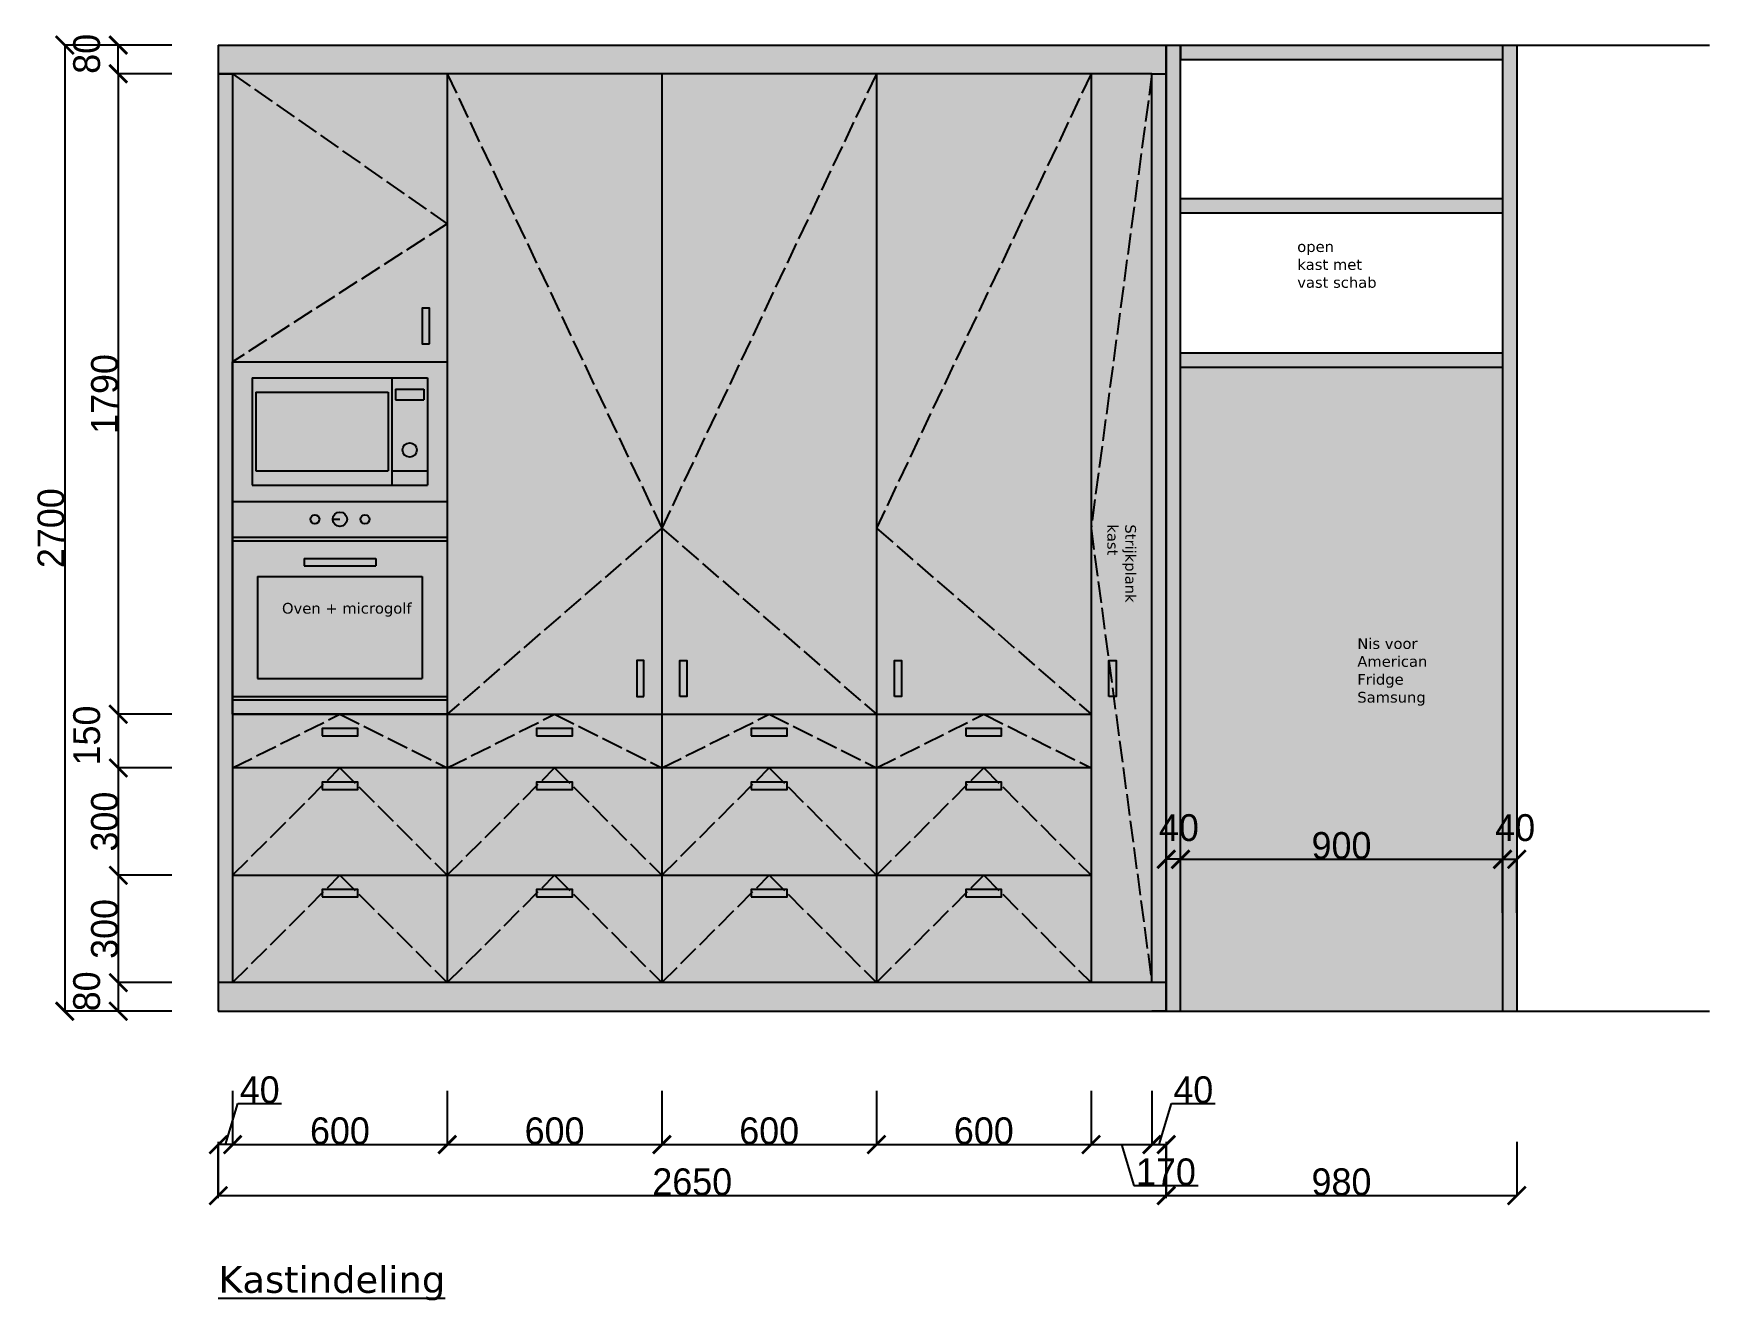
# Model space of a CAD drawing. Header units: millimetres. Extents: x -153917 to -31303, y -39726 to 31262.
# Drawn here: x -61955 to -57270, y -21680 to -18139 of the extents above; entities that cross this region are included whole.
import ezdxf

# ---------------------------------------------------------------- set-up
doc = ezdxf.new("R2010")
doc.units = ezdxf.units.MM
doc.header["$LTSCALE"] = 5
doc.linetypes.add('ACAD_ISO02W100', pattern=[15, 12, -3])
for name, color, linetype in [('Bemating', 1, 'Continuous'), ('Keuken', 8, 'Continuous'), ('Meubel', 8, 'Continuous'), ('muren', 7, 'Continuous'), ('Tekst', 7, 'Continuous')]:
    doc.layers.add(name, color=color, linetype=linetype)
for name, color, linetype, true_color in [('parket', 7, 'Continuous', 0xe6d6b7), ('ruggen kast', 7, 'Continuous', 0xebebeb), ('staal', 7, 'Continuous', 0x222525)]:
    doc.layers.add(name, color=color, linetype=linetype, true_color=true_color)
doc.styles.add('Geneva', font='')
doc.styles.get('Geneva').set_extended_font_data('Geneva')
doc.dimstyles.new('ISO-25', dxfattribs={"dimtxt": 100, "dimasz": 25, "dimexe": 1.25, "dimexo": 0.625, "dimtad": 1, "dimtxsty": 'Standard', "dimblk": 'ARCHTICK', "dimcen": 2.5, "dimse1": 1, "dimse2": 1, "dimadec": 0, "dimazin": 0, "dimtfac": 1, "dimtmove": 0, "dimatfit": 3, "dimfxl": 1, "dimarcsym": 0})

# ---------------------------------------------------------------- blocks, each defined once
blk = doc.blocks.new('_ArchTick')
at = {"color": 0, "linetype": 'ByBlock', "const_width": 0.15}
blk.add_lwpolyline([(-0.5, -0.5), (0.5, 0.5)], dxfattribs=at)
blk = doc.blocks.new('*D817')
at = {"layer": 'Bemating', "color": 0, "lineweight": -2, "transparency": 16777216}
for p, q in [((-61438.7, -21236.5), (-61438.7, -21387.8)), ((-58788.7, -21236.5), (-58788.7, -21387.8)), ((-61438.7, -21386.5), (-58788.7, -21386.5))]:
    blk.add_line(p, q, dxfattribs=at)
at = {"layer": 'Defpoints', "color": 0, "transparency": 16777216}
for p in [(-61438.7, -20871.3), (-58788.7, -20871.3), (-58788.7, -21386.5)]:
    blk.add_point(p, dxfattribs=at)
at = {"layer": 'Bemating', "color": 0, "lineweight": -2, "transparency": 16777216, "xscale": 50, "yscale": 50, "zscale": 50, "rotation": 180}
blk.add_blockref('_ArchTick', (-61438.7, -21386.5), dxfattribs=at)
at = {"layer": 'Bemating', "color": 0, "lineweight": -2, "transparency": 16777216, "xscale": 50, "yscale": 50, "zscale": 50}
blk.add_blockref('_ArchTick', (-58788.7, -21386.5), dxfattribs=at)
at = {"layer": 'Bemating', "color": 0, "transparency": 16777216, "insert": (-60113.7, -21348.4), "char_height": 75, "attachment_point": 5, "style": 'Geneva'}
blk.add_mtext('2650', dxfattribs=at)
blk = doc.blocks.new('*D818')
at = {"layer": 'Bemating', "color": 0, "lineweight": -2, "transparency": 16777216}
for p, q in [((-58788.7, -21236.5), (-58788.7, -21387.8)), ((-57808.7, -21236.5), (-57808.7, -21387.8)), ((-58788.7, -21386.5), (-57808.7, -21386.5))]:
    blk.add_line(p, q, dxfattribs=at)
at = {"layer": 'Defpoints', "color": 0, "transparency": 16777216}
for p in [(-58788.7, -20871.3), (-57808.7, -20871.3), (-57808.7, -21386.5)]:
    blk.add_point(p, dxfattribs=at)
at = {"layer": 'Bemating', "color": 0, "lineweight": -2, "transparency": 16777216, "xscale": 50, "yscale": 50, "zscale": 50, "rotation": 180}
blk.add_blockref('_ArchTick', (-58788.7, -21386.5), dxfattribs=at)
at = {"layer": 'Bemating', "color": 0, "lineweight": -2, "transparency": 16777216, "xscale": 50, "yscale": 50, "zscale": 50}
blk.add_blockref('_ArchTick', (-57808.7, -21386.5), dxfattribs=at)
at = {"layer": 'Bemating', "color": 0, "transparency": 16777216, "insert": (-58298.7, -21348.4), "char_height": 75, "attachment_point": 5, "style": 'Geneva'}
blk.add_mtext('980', dxfattribs=at)
blk = doc.blocks.new('*D819')
at = {"layer": 'Bemating', "color": 0, "lineweight": -2, "transparency": 16777216}
for p, q in [((-58748.7, -20596.7), (-58748.7, -20445.5)), ((-58748.7, -20446.7), (-57848.7, -20446.7)), ((-57848.7, -20596.7), (-57848.7, -20445.5))]:
    blk.add_line(p, q, dxfattribs=at)
at = {"layer": 'Defpoints', "color": 0, "transparency": 16777216}
for p in [(-57848.7, -20446.7), (-58748.7, -20871.3), (-57848.7, -20871.3)]:
    blk.add_point(p, dxfattribs=at)
at = {"layer": 'Bemating', "color": 0, "lineweight": -2, "transparency": 16777216, "xscale": 50, "yscale": 50, "zscale": 50, "rotation": 180}
blk.add_blockref('_ArchTick', (-58748.7, -20446.7), dxfattribs=at)
at = {"layer": 'Bemating', "color": 0, "lineweight": -2, "transparency": 16777216, "xscale": 50, "yscale": 50, "zscale": 50}
blk.add_blockref('_ArchTick', (-57848.7, -20446.7), dxfattribs=at)
at = {"layer": 'Bemating', "color": 0, "transparency": 16777216, "insert": (-58298.7, -20408.6), "char_height": 75, "attachment_point": 5, "style": 'Geneva'}
blk.add_mtext('900', dxfattribs=at)
blk = doc.blocks.new('*D820')
at = {"layer": 'Bemating', "color": 0, "lineweight": -2, "transparency": 16777216}
for p, q in [((-57848.7, -20596.7), (-57848.7, -20445.5)), ((-57848.7, -20446.7), (-57808.7, -20446.7)), ((-57808.7, -20596.7), (-57808.7, -20445.5))]:
    blk.add_line(p, q, dxfattribs=at)
at = {"layer": 'Defpoints', "color": 0, "transparency": 16777216}
for p in [(-57808.7, -20446.7), (-57848.7, -20871.3), (-57808.7, -20871.3)]:
    blk.add_point(p, dxfattribs=at)
at = {"layer": 'Bemating', "color": 0, "lineweight": -2, "transparency": 16777216, "xscale": 50, "yscale": 50, "zscale": 50, "rotation": 180}
blk.add_blockref('_ArchTick', (-57848.7, -20446.7), dxfattribs=at)
at = {"layer": 'Bemating', "color": 0, "lineweight": -2, "transparency": 16777216, "xscale": 50, "yscale": 50, "zscale": 50}
blk.add_blockref('_ArchTick', (-57808.7, -20446.7), dxfattribs=at)
at = {"layer": 'Bemating', "color": 0, "transparency": 16777216, "insert": (-57813.1, -20358.6), "char_height": 75, "attachment_point": 5, "style": 'Geneva'}
blk.add_mtext('40', dxfattribs=at)
blk = doc.blocks.new('*D821')
at = {"layer": 'Bemating', "color": 0, "lineweight": -2, "transparency": 16777216}
for p, q in [((-58788.7, -20596.7), (-58788.7, -20445.5)), ((-58748.7, -20446.7), (-58788.7, -20446.7)), ((-58748.7, -20596.7), (-58748.7, -20445.5))]:
    blk.add_line(p, q, dxfattribs=at)
at = {"layer": 'Defpoints', "color": 0, "transparency": 16777216}
for p in [(-58788.7, -20446.7), (-58788.7, -20871.3), (-58748.7, -20871.3)]:
    blk.add_point(p, dxfattribs=at)
at = {"layer": 'Bemating', "color": 0, "lineweight": -2, "transparency": 16777216, "xscale": 50, "yscale": 50, "zscale": 50, "rotation": 180}
blk.add_blockref('_ArchTick', (-58788.7, -20446.7), dxfattribs=at)
at = {"layer": 'Bemating', "color": 0, "lineweight": -2, "transparency": 16777216, "xscale": 50, "yscale": 50, "zscale": 50}
blk.add_blockref('_ArchTick', (-58748.7, -20446.7), dxfattribs=at)
at = {"layer": 'Bemating', "color": 0, "transparency": 16777216, "insert": (-58753.1, -20358.6), "char_height": 75, "attachment_point": 5, "style": 'Geneva'}
blk.add_mtext('40', dxfattribs=at)
blk = doc.blocks.new('*D822')
at = {"layer": 'Bemating', "color": 0, "lineweight": -2, "transparency": 16777216}
for p, q in [((-61398.7, -21094), (-61398.7, -21245.3)), ((-60798.7, -21094), (-60798.7, -21245.3)), ((-61398.7, -21244), (-60798.7, -21244))]:
    blk.add_line(p, q, dxfattribs=at)
at = {"layer": 'Defpoints', "color": 0, "transparency": 16777216}
for p in [(-61398.7, -20791.3), (-60798.7, -20791.3), (-60798.7, -21244)]:
    blk.add_point(p, dxfattribs=at)
at = {"layer": 'Bemating', "color": 0, "lineweight": -2, "transparency": 16777216, "xscale": 50, "yscale": 50, "zscale": 50, "rotation": 180}
blk.add_blockref('_ArchTick', (-61398.7, -21244), dxfattribs=at)
at = {"layer": 'Bemating', "color": 0, "lineweight": -2, "transparency": 16777216, "xscale": 50, "yscale": 50, "zscale": 50}
blk.add_blockref('_ArchTick', (-60798.7, -21244), dxfattribs=at)
at = {"layer": 'Bemating', "color": 0, "transparency": 16777216, "insert": (-61098.7, -21205.9), "char_height": 75, "attachment_point": 5, "style": 'Geneva'}
blk.add_mtext('600', dxfattribs=at)
blk = doc.blocks.new('*D823')
at = {"layer": 'Bemating', "color": 0, "lineweight": -2, "transparency": 16777216}
for p, q in [((-60798.7, -21094), (-60798.7, -21245.3)), ((-60198.7, -21094), (-60198.7, -21245.3)), ((-60798.7, -21244), (-60198.7, -21244))]:
    blk.add_line(p, q, dxfattribs=at)
at = {"layer": 'Defpoints', "color": 0, "transparency": 16777216}
for p in [(-60798.7, -20791.3), (-60198.7, -20791.3), (-60198.7, -21244)]:
    blk.add_point(p, dxfattribs=at)
at = {"layer": 'Bemating', "color": 0, "lineweight": -2, "transparency": 16777216, "xscale": 50, "yscale": 50, "zscale": 50, "rotation": 180}
blk.add_blockref('_ArchTick', (-60798.7, -21244), dxfattribs=at)
at = {"layer": 'Bemating', "color": 0, "lineweight": -2, "transparency": 16777216, "xscale": 50, "yscale": 50, "zscale": 50}
blk.add_blockref('_ArchTick', (-60198.7, -21244), dxfattribs=at)
at = {"layer": 'Bemating', "color": 0, "transparency": 16777216, "insert": (-60498.7, -21205.9), "char_height": 75, "attachment_point": 5, "style": 'Geneva'}
blk.add_mtext('600', dxfattribs=at)
blk = doc.blocks.new('*D824')
at = {"layer": 'Bemating', "color": 0, "lineweight": -2, "transparency": 16777216}
for p, q in [((-60198.7, -21094), (-60198.7, -21245.3)), ((-59598.7, -21094), (-59598.7, -21245.3)), ((-60198.7, -21244), (-59598.7, -21244))]:
    blk.add_line(p, q, dxfattribs=at)
at = {"layer": 'Defpoints', "color": 0, "transparency": 16777216}
for p in [(-60198.7, -20791.3), (-59598.7, -20791.3), (-59598.7, -21244)]:
    blk.add_point(p, dxfattribs=at)
at = {"layer": 'Bemating', "color": 0, "lineweight": -2, "transparency": 16777216, "xscale": 50, "yscale": 50, "zscale": 50, "rotation": 180}
blk.add_blockref('_ArchTick', (-60198.7, -21244), dxfattribs=at)
at = {"layer": 'Bemating', "color": 0, "lineweight": -2, "transparency": 16777216, "xscale": 50, "yscale": 50, "zscale": 50}
blk.add_blockref('_ArchTick', (-59598.7, -21244), dxfattribs=at)
at = {"layer": 'Bemating', "color": 0, "transparency": 16777216, "insert": (-59898.7, -21205.9), "char_height": 75, "attachment_point": 5, "style": 'Geneva'}
blk.add_mtext('600', dxfattribs=at)
blk = doc.blocks.new('*D825')
at = {"layer": 'Bemating', "color": 0, "lineweight": -2, "transparency": 16777216}
for p, q in [((-59598.7, -21094), (-59598.7, -21245.3)), ((-58998.7, -21094), (-58998.7, -21245.3)), ((-59598.7, -21244), (-58998.7, -21244))]:
    blk.add_line(p, q, dxfattribs=at)
at = {"layer": 'Defpoints', "color": 0, "transparency": 16777216}
for p in [(-59598.7, -20791.3), (-58998.7, -20791.3), (-58998.7, -21244)]:
    blk.add_point(p, dxfattribs=at)
at = {"layer": 'Bemating', "color": 0, "lineweight": -2, "transparency": 16777216, "xscale": 50, "yscale": 50, "zscale": 50, "rotation": 180}
blk.add_blockref('_ArchTick', (-59598.7, -21244), dxfattribs=at)
at = {"layer": 'Bemating', "color": 0, "lineweight": -2, "transparency": 16777216, "xscale": 50, "yscale": 50, "zscale": 50}
blk.add_blockref('_ArchTick', (-58998.7, -21244), dxfattribs=at)
at = {"layer": 'Bemating', "color": 0, "transparency": 16777216, "insert": (-59298.7, -21205.9), "char_height": 75, "attachment_point": 5, "style": 'Geneva'}
blk.add_mtext('600', dxfattribs=at)
blk = doc.blocks.new('*D826')
at = {"layer": 'Bemating', "color": 0, "lineweight": -2, "transparency": 16777216}
for p, q in [((-58998.7, -21094), (-58998.7, -21245.3)), ((-58828.7, -21094), (-58828.7, -21245.3)), ((-58998.7, -21244), (-58828.7, -21244)), ((-58913.7, -21244), (-58879.3, -21358.7)), ((-58879.3, -21358.7), (-58699.5, -21358.7))]:
    blk.add_line(p, q, dxfattribs=at)
at = {"layer": 'Defpoints', "color": 0, "transparency": 16777216}
for p in [(-58998.7, -20791.3), (-58828.7, -20791.3), (-58828.7, -21244)]:
    blk.add_point(p, dxfattribs=at)
at = {"layer": 'Bemating', "color": 0, "lineweight": -2, "transparency": 16777216, "xscale": 50, "yscale": 50, "zscale": 50, "rotation": 180}
blk.add_blockref('_ArchTick', (-58998.7, -21244), dxfattribs=at)
at = {"layer": 'Bemating', "color": 0, "lineweight": -2, "transparency": 16777216, "xscale": 50, "yscale": 50, "zscale": 50}
blk.add_blockref('_ArchTick', (-58828.7, -21244), dxfattribs=at)
at = {"layer": 'Bemating', "color": 0, "transparency": 16777216, "insert": (-58789.4, -21320.6), "char_height": 75, "attachment_point": 5, "style": 'Geneva'}
blk.add_mtext('170', dxfattribs=at)
blk = doc.blocks.new('*D827')
at = {"layer": 'Bemating', "color": 0, "lineweight": -2, "transparency": 16777216}
for p, q in [((-58828.7, -21094), (-58828.7, -21245.3)), ((-58808.7, -21244), (-58774.3, -21129.3)), ((-58774.3, -21129.3), (-58651.7, -21129.3)), ((-58828.7, -21244), (-58788.7, -21244)), ((-58788.7, -21394), (-58788.7, -21242.8))]:
    blk.add_line(p, q, dxfattribs=at)
at = {"layer": 'Defpoints', "color": 0, "transparency": 16777216}
for p in [(-58828.7, -20791.3), (-58788.7, -21244), (-58788.7, -21608)]:
    blk.add_point(p, dxfattribs=at)
at = {"layer": 'Bemating', "color": 0, "lineweight": -2, "transparency": 16777216, "xscale": 50, "yscale": 50, "zscale": 50, "rotation": 180}
blk.add_blockref('_ArchTick', (-58828.7, -21244), dxfattribs=at)
at = {"layer": 'Bemating', "color": 0, "lineweight": -2, "transparency": 16777216, "xscale": 50, "yscale": 50, "zscale": 50}
blk.add_blockref('_ArchTick', (-58788.7, -21244), dxfattribs=at)
at = {"layer": 'Bemating', "color": 0, "transparency": 16777216, "insert": (-58713, -21091.2), "char_height": 75, "attachment_point": 5, "style": 'Geneva'}
blk.add_mtext('40', dxfattribs=at)
blk = doc.blocks.new('*D828')
at = {"layer": 'Bemating', "color": 0, "lineweight": -2, "transparency": 16777216}
for p, q in [((-61418.7, -21244), (-61384.3, -21129.3)), ((-61398.7, -21094), (-61398.7, -21245.3)), ((-61384.3, -21129.3), (-61261.7, -21129.3)), ((-61438.7, -21394), (-61438.7, -21242.8)), ((-61398.7, -21244), (-61438.7, -21244))]:
    blk.add_line(p, q, dxfattribs=at)
at = {"layer": 'Defpoints', "color": 0, "transparency": 16777216}
for p in [(-61398.7, -20791.3), (-61438.7, -21244), (-61438.7, -21411.5)]:
    blk.add_point(p, dxfattribs=at)
at = {"layer": 'Bemating', "color": 0, "lineweight": -2, "transparency": 16777216, "xscale": 50, "yscale": 50, "zscale": 50, "rotation": 180}
blk.add_blockref('_ArchTick', (-61438.7, -21244), dxfattribs=at)
at = {"layer": 'Bemating', "color": 0, "lineweight": -2, "transparency": 16777216, "xscale": 50, "yscale": 50, "zscale": 50}
blk.add_blockref('_ArchTick', (-61398.7, -21244), dxfattribs=at)
at = {"layer": 'Bemating', "color": 0, "transparency": 16777216, "insert": (-61323, -21091.2), "char_height": 75, "attachment_point": 5, "style": 'Geneva'}
blk.add_mtext('40', dxfattribs=at)
blk = doc.blocks.new('*D829')
at = {"layer": 'Bemating', "color": 0, "lineweight": -2, "transparency": 16777216}
for p, q in [((-61718, -18171.3), (-61869.2, -18171.3)), ((-61868, -18171.3), (-61868, -20871.3)), ((-61718, -20871.3), (-61869.2, -20871.3))]:
    blk.add_line(p, q, dxfattribs=at)
at = {"layer": 'Defpoints', "color": 0, "transparency": 16777216}
for p in [(-61438.7, -18171.3), (-61868, -20871.3), (-61438.7, -20871.3)]:
    blk.add_point(p, dxfattribs=at)
at = {"layer": 'Bemating', "color": 0, "lineweight": -2, "transparency": 16777216, "xscale": 50, "yscale": 50, "zscale": 50}
for p, rotation in [((-61868, -18171.3), 90), ((-61868, -20871.3), 270)]:
    blk.add_blockref('_ArchTick', p, dxfattribs=dict(at, rotation=rotation))
at = {"layer": 'Bemating', "color": 0, "transparency": 16777216, "insert": (-61906.1, -19521.3), "char_height": 75, "attachment_point": 5, "rotation": 90, "style": 'Geneva'}
blk.add_mtext('2700', dxfattribs=at)
blk = doc.blocks.new('*D830')
at = {"layer": 'Bemating', "color": 0, "lineweight": -2, "transparency": 16777216}
for p, q in [((-61568.3, -18251.3), (-61719.5, -18251.3)), ((-61718.3, -18251.3), (-61718.3, -20041.3)), ((-61568.3, -20041.3), (-61719.5, -20041.3))]:
    blk.add_line(p, q, dxfattribs=at)
at = {"layer": 'Defpoints', "color": 0, "transparency": 16777216}
for p in [(-61398.7, -18251.3), (-61718.3, -20041.3), (-61398.7, -20041.3)]:
    blk.add_point(p, dxfattribs=at)
at = {"layer": 'Bemating', "color": 0, "lineweight": -2, "transparency": 16777216, "xscale": 50, "yscale": 50, "zscale": 50}
for p, rotation in [((-61718.3, -18251.3), 90), ((-61718.3, -20041.3), 270)]:
    blk.add_blockref('_ArchTick', p, dxfattribs=dict(at, rotation=rotation))
at = {"layer": 'Bemating', "color": 0, "transparency": 16777216, "insert": (-61756.4, -19146.3), "char_height": 75, "attachment_point": 5, "rotation": 90, "style": 'Geneva'}
blk.add_mtext('1790', dxfattribs=at)
blk = doc.blocks.new('*D831')
at = {"layer": 'Bemating', "color": 0, "lineweight": -2, "transparency": 16777216}
for p, q in [((-61568.3, -20041.3), (-61719.5, -20041.3)), ((-61718.3, -20041.3), (-61718.3, -20191.3)), ((-61568.3, -20191.3), (-61719.5, -20191.3))]:
    blk.add_line(p, q, dxfattribs=at)
at = {"layer": 'Defpoints', "color": 0, "transparency": 16777216}
for p in [(-61398.7, -20041.3), (-61718.3, -20191.3), (-61398.7, -20191.3)]:
    blk.add_point(p, dxfattribs=at)
at = {"layer": 'Bemating', "color": 0, "lineweight": -2, "transparency": 16777216, "xscale": 50, "yscale": 50, "zscale": 50}
for p, rotation in [((-61718.3, -20041.3), 90), ((-61718.3, -20191.3), 270)]:
    blk.add_blockref('_ArchTick', p, dxfattribs=dict(at, rotation=rotation))
at = {"layer": 'Bemating', "color": 0, "transparency": 16777216, "insert": (-61806.4, -20100.7), "char_height": 75, "attachment_point": 5, "rotation": 90, "style": 'Geneva'}
blk.add_mtext('150', dxfattribs=at)
blk = doc.blocks.new('*D832')
at = {"layer": 'Bemating', "color": 0, "lineweight": -2, "transparency": 16777216}
for p, q in [((-61568.3, -20191.3), (-61719.5, -20191.3)), ((-61718.3, -20191.3), (-61718.3, -20491.3)), ((-61568.3, -20491.3), (-61719.5, -20491.3))]:
    blk.add_line(p, q, dxfattribs=at)
at = {"layer": 'Defpoints', "color": 0, "transparency": 16777216}
for p in [(-61398.7, -20191.3), (-61718.3, -20491.3), (-61398.7, -20491.3)]:
    blk.add_point(p, dxfattribs=at)
at = {"layer": 'Bemating', "color": 0, "lineweight": -2, "transparency": 16777216, "xscale": 50, "yscale": 50, "zscale": 50}
for p, rotation in [((-61718.3, -20191.3), 90), ((-61718.3, -20491.3), 270)]:
    blk.add_blockref('_ArchTick', p, dxfattribs=dict(at, rotation=rotation))
at = {"layer": 'Bemating', "color": 0, "transparency": 16777216, "insert": (-61756.4, -20341.3), "char_height": 75, "attachment_point": 5, "rotation": 90, "style": 'Geneva'}
blk.add_mtext('300', dxfattribs=at)
blk = doc.blocks.new('*D833')
at = {"layer": 'Bemating', "color": 0, "lineweight": -2, "transparency": 16777216}
for p, q in [((-61568.3, -20491.3), (-61719.5, -20491.3)), ((-61718.3, -20491.3), (-61718.3, -20791.3)), ((-61568.3, -20791.3), (-61719.5, -20791.3))]:
    blk.add_line(p, q, dxfattribs=at)
at = {"layer": 'Defpoints', "color": 0, "transparency": 16777216}
for p in [(-61398.7, -20491.3), (-61718.3, -20791.3), (-61398.7, -20791.3)]:
    blk.add_point(p, dxfattribs=at)
at = {"layer": 'Bemating', "color": 0, "lineweight": -2, "transparency": 16777216, "xscale": 50, "yscale": 50, "zscale": 50}
for p, rotation in [((-61718.3, -20491.3), 90), ((-61718.3, -20791.3), 270)]:
    blk.add_blockref('_ArchTick', p, dxfattribs=dict(at, rotation=rotation))
at = {"layer": 'Bemating', "color": 0, "transparency": 16777216, "insert": (-61756.4, -20641.3), "char_height": 75, "attachment_point": 5, "rotation": 90, "style": 'Geneva'}
blk.add_mtext('300', dxfattribs=at)
blk = doc.blocks.new('*D834')
at = {"layer": 'Bemating', "color": 0, "lineweight": -2, "transparency": 16777216}
for p, q in [((-61568.3, -20791.3), (-61719.5, -20791.3)), ((-61718.3, -20791.3), (-61718.3, -20871.3)), ((-61568.3, -20871.3), (-61719.5, -20871.3))]:
    blk.add_line(p, q, dxfattribs=at)
at = {"layer": 'Defpoints', "color": 0, "transparency": 16777216}
for p in [(-61398.7, -20791.3), (-61718.3, -20871.3), (-61438.7, -20871.3)]:
    blk.add_point(p, dxfattribs=at)
at = {"layer": 'Bemating', "color": 0, "lineweight": -2, "transparency": 16777216, "xscale": 50, "yscale": 50, "zscale": 50}
for p, rotation in [((-61718.3, -20791.3), 90), ((-61718.3, -20871.3), 270)]:
    blk.add_blockref('_ArchTick', p, dxfattribs=dict(at, rotation=rotation))
at = {"layer": 'Bemating', "color": 0, "transparency": 16777216, "insert": (-61806.4, -20815.7), "char_height": 75, "attachment_point": 5, "rotation": 90, "style": 'Geneva'}
blk.add_mtext('80', dxfattribs=at)
blk = doc.blocks.new('*D835')
at = {"layer": 'Bemating', "color": 0, "lineweight": -2, "transparency": 16777216}
for p, q in [((-61568.3, -18171.3), (-61719.5, -18171.3)), ((-61718.3, -18251.3), (-61718.3, -18171.3)), ((-61568.3, -18251.3), (-61719.5, -18251.3))]:
    blk.add_line(p, q, dxfattribs=at)
at = {"layer": 'Defpoints', "color": 0, "transparency": 16777216}
for p in [(-61718.3, -18171.3), (-61438.7, -18171.3), (-61398.7, -18251.3)]:
    blk.add_point(p, dxfattribs=at)
at = {"layer": 'Bemating', "color": 0, "lineweight": -2, "transparency": 16777216, "xscale": 50, "yscale": 50, "zscale": 50}
for p, rotation in [((-61718.3, -18171.3), 90), ((-61718.3, -18251.3), 270)]:
    blk.add_blockref('_ArchTick', p, dxfattribs=dict(at, rotation=rotation))
at = {"layer": 'Bemating', "color": 0, "transparency": 16777216, "insert": (-61806.4, -18195.7), "char_height": 75, "attachment_point": 5, "rotation": 90, "style": 'Geneva'}
blk.add_mtext('80', dxfattribs=at)

msp = doc.modelspace()

# ---------------------------------------------------------------- hatches: boundary and pattern name
at = {"layer": 'Meubel', "transparency": 33554480}
h = msp.add_hatch(color=11, dxfattribs=at)
h.dxf.hatch_style = 1
h.paths.add_polyline_path([(-60798.737, -19056.349), (-61398.737, -19056.349), (-61398.737, -20041.349), (-60798.737, -20041.349)])
h = msp.add_hatch(color=11, dxfattribs=at)
h.dxf.hatch_style = 1
h.paths.add_polyline_path([(-57848.737, -19071.349), (-58748.737, -19071.349), (-58748.737, -20871.349), (-57848.737, -20871.349)])
at = {"layer": 'parket', "transparency": 33554687}
h = msp.add_hatch(color=256, dxfattribs=at)
h.dxf.hatch_style = 1
h.paths.add_polyline_path([(-58748.737, -18171.349), (-58788.737, -18171.349), (-58788.737, -20871.349), (-58748.737, -20871.349)])
h.paths.add_polyline_path([(-57848.737, -18171.349), (-58748.737, -18171.349), (-58748.737, -18211.349), (-57848.737, -18211.349)])
h.paths.add_polyline_path([(-57808.737, -18171.349), (-57848.737, -18171.349), (-57848.737, -18211.349), (-57848.737, -20871.349), (-57808.737, -20871.349)])
h.paths.add_polyline_path([(-57848.737, -18601.349), (-58748.737, -18601.349), (-58748.737, -18641.349), (-57848.737, -18641.349)])
h.paths.add_polyline_path([(-57848.737, -19031.349), (-58748.737, -19031.349), (-58748.737, -19071.349), (-57848.737, -19071.349)])
at = {"layer": 'ruggen kast', "true_color": 0xdbdbdb, "transparency": 33554687}
h = msp.add_hatch(color=254, dxfattribs=at)
h.dxf.hatch_style = 1
h.paths.add_polyline_path([(-58788.737, -18171.349), (-61438.737, -18171.349), (-61438.737, -18251.349), (-61398.737, -18251.349), (-58828.737, -18251.349), (-58788.737, -18251.349)])
h.paths.add_polyline_path([(-58788.737, -20791.349), (-61438.737, -20791.349), (-61438.737, -20871.349), (-58788.737, -20871.349)])
at = {"layer": 'ruggen kast', "transparency": 33554687}
h = msp.add_hatch(color=256, dxfattribs=at)
h.dxf.hatch_style = 1
h.paths.add_polyline_path([(-60798.737, -18251.349), (-61398.737, -18251.349), (-61398.737, -19056.349), (-60798.737, -19056.349)])
h.paths.add_polyline_path([(-60868.737, -18906.349), (-60848.737, -18906.349), (-60848.737, -19006.349), (-60868.737, -19006.349)], flags=16)
h.paths.add_polyline_path([(-60198.737, -18251.349), (-60798.737, -18251.349), (-60798.737, -19056.349), (-60798.737, -20041.349), (-60198.737, -20041.349)])
h.paths.add_polyline_path([(-60268.737, -19891.349), (-60248.737, -19891.349), (-60248.737, -19991.349), (-60268.737, -19991.349)], flags=16)
h.paths.add_polyline_path([(-59598.737, -18251.349), (-60198.737, -18251.349), (-60198.737, -20041.349), (-59598.737, -20041.349)])
h.paths.add_polyline_path([(-60128.737, -19891.349), (-60128.737, -19991.349), (-60148.737, -19991.349), (-60148.737, -19891.349)], flags=16)
h.paths.add_polyline_path([(-58998.737, -18251.349), (-59598.737, -18251.349), (-59598.737, -20041.349), (-58998.737, -20041.349)])
h.paths.add_polyline_path([(-59528.737, -19891.349), (-59528.737, -19991.349), (-59548.737, -19991.349), (-59548.737, -19891.349)], flags=16)
h.paths.add_polyline_path([(-58828.737, -18251.349), (-58998.737, -18251.349), (-58998.737, -20041.349), (-58998.737, -20791.349), (-58828.737, -20791.349)])
h.paths.add_polyline_path([(-58928.737, -19891.349), (-58928.737, -19991.349), (-58948.737, -19991.349), (-58948.737, -19891.349)], flags=16)
h.paths.add_polyline_path([(-58788.737, -18251.349), (-58828.737, -18251.349), (-58828.737, -20791.349), (-58788.737, -20791.349)])
h.paths.add_polyline_path([(-61398.737, -18251.349), (-61438.737, -18251.349), (-61438.737, -20791.349), (-61398.737, -20791.349)])
h.paths.add_polyline_path([(-60798.737, -20041.349), (-61398.737, -20041.349), (-61398.737, -20191.349), (-60798.737, -20191.349)])
h.paths.add_polyline_path([(-61048.737, -20101.349), (-61148.737, -20101.349), (-61148.737, -20081.349), (-61048.737, -20081.349)], flags=16)
h.paths.add_polyline_path([(-60798.737, -20191.349), (-61398.737, -20191.349), (-61398.737, -20491.349), (-60798.737, -20491.349)])
h.paths.add_polyline_path([(-61048.737, -20251.349), (-61148.737, -20251.349), (-61148.737, -20231.349), (-61048.737, -20231.349)], flags=16)
h.paths.add_polyline_path([(-60798.737, -20491.349), (-61398.737, -20491.349), (-61398.737, -20791.349), (-60798.737, -20791.349)])
h.paths.add_polyline_path([(-61048.737, -20551.349), (-61148.737, -20551.349), (-61148.737, -20531.349), (-61048.737, -20531.349)], flags=16)
h.paths.add_polyline_path([(-60198.737, -20491.349), (-60798.737, -20491.349), (-60798.737, -20791.349), (-60198.737, -20791.349)])
h.paths.add_polyline_path([(-60548.737, -20551.349), (-60548.737, -20531.349), (-60448.737, -20531.349), (-60448.737, -20551.349)], flags=16)
h.paths.add_polyline_path([(-60198.737, -20191.349), (-60798.737, -20191.349), (-60798.737, -20491.349), (-60198.737, -20491.349)])
h.paths.add_polyline_path([(-60548.737, -20251.349), (-60548.737, -20231.349), (-60448.737, -20231.349), (-60448.737, -20251.349)], flags=16)
h.paths.add_polyline_path([(-60198.737, -20041.349), (-60798.737, -20041.349), (-60798.737, -20191.349), (-60198.737, -20191.349)])
h.paths.add_polyline_path([(-60448.737, -20101.349), (-60548.737, -20101.349), (-60548.737, -20081.349), (-60448.737, -20081.349)], flags=16)
h.paths.add_polyline_path([(-59598.737, -20041.349), (-60198.737, -20041.349), (-60198.737, -20191.349), (-59598.737, -20191.349)])
h.paths.add_polyline_path([(-59948.737, -20101.349), (-59948.737, -20081.349), (-59848.737, -20081.349), (-59848.737, -20101.349)], flags=16)
h.paths.add_polyline_path([(-59598.737, -20191.349), (-60198.737, -20191.349), (-60198.737, -20491.349), (-59598.737, -20491.349)])
h.paths.add_polyline_path([(-59948.737, -20251.349), (-59948.737, -20231.349), (-59848.737, -20231.349), (-59848.737, -20251.349)], flags=16)
h.paths.add_polyline_path([(-59598.737, -20491.349), (-60198.737, -20491.349), (-60198.737, -20791.349), (-59598.737, -20791.349)])
h.paths.add_polyline_path([(-59948.737, -20551.349), (-59948.737, -20531.349), (-59848.737, -20531.349), (-59848.737, -20551.349)], flags=16)
h.paths.add_polyline_path([(-58998.737, -20491.349), (-59598.737, -20491.349), (-59598.737, -20791.349), (-58998.737, -20791.349)])
h.paths.add_polyline_path([(-59348.737, -20551.349), (-59348.737, -20531.349), (-59248.737, -20531.349), (-59248.737, -20551.349)], flags=16)
h.paths.add_polyline_path([(-58998.737, -20191.349), (-59598.737, -20191.349), (-59598.737, -20491.349), (-58998.737, -20491.349)])
h.paths.add_polyline_path([(-59348.737, -20251.349), (-59348.737, -20231.349), (-59248.737, -20231.349), (-59248.737, -20251.349)], flags=16)
h.paths.add_polyline_path([(-58998.737, -20041.349), (-59598.737, -20041.349), (-59598.737, -20191.349), (-58998.737, -20191.349)])
h.paths.add_polyline_path([(-59348.737, -20101.349), (-59348.737, -20081.349), (-59248.737, -20081.349), (-59248.737, -20101.349)], flags=16)
at = {"layer": 'staal', "transparency": 33554687}
h = msp.add_hatch(color=256, dxfattribs=at)
h.dxf.hatch_style = 1
h.paths.add_polyline_path([(-60848.737, -18906.349), (-60868.737, -18906.349), (-60868.737, -19006.349), (-60848.737, -19006.349)])
h = msp.add_hatch(color=256, dxfattribs=at)
h.dxf.hatch_style = 1
h.paths.add_polyline_path([(-60248.737, -19891.349), (-60268.737, -19891.349), (-60268.737, -19991.349), (-60248.737, -19991.349)])
h = msp.add_hatch(color=256, dxfattribs=at)
h.dxf.hatch_style = 1
h.paths.add_polyline_path([(-60148.737, -19991.349), (-60128.737, -19991.349), (-60128.737, -19891.349), (-60148.737, -19891.349)])
h = msp.add_hatch(color=256, dxfattribs=at)
h.dxf.hatch_style = 1
h.paths.add_polyline_path([(-59548.737, -19991.349), (-59528.737, -19991.349), (-59528.737, -19891.349), (-59548.737, -19891.349)])
h = msp.add_hatch(color=256, dxfattribs=at)
h.dxf.hatch_style = 1
h.paths.add_polyline_path([(-58948.737, -19991.349), (-58928.737, -19991.349), (-58928.737, -19891.349), (-58948.737, -19891.349)])
h = msp.add_hatch(color=256, dxfattribs=at)
h.dxf.hatch_style = 1
h.paths.add_polyline_path([(-61048.737, -20081.349), (-61148.737, -20081.349), (-61148.737, -20101.349), (-61048.737, -20101.349)])
h = msp.add_hatch(color=256, dxfattribs=at)
h.dxf.hatch_style = 1
h.paths.add_polyline_path([(-60448.737, -20081.349), (-60548.737, -20081.349), (-60548.737, -20101.349), (-60448.737, -20101.349)])
h = msp.add_hatch(color=256, dxfattribs=at)
h.dxf.hatch_style = 1
h.paths.add_polyline_path([(-59848.737, -20081.349), (-59948.737, -20081.349), (-59948.737, -20101.349), (-59848.737, -20101.349)])
h = msp.add_hatch(color=256, dxfattribs=at)
h.dxf.hatch_style = 1
h.paths.add_polyline_path([(-59248.737, -20081.349), (-59348.737, -20081.349), (-59348.737, -20101.349), (-59248.737, -20101.349)])
h = msp.add_hatch(color=256, dxfattribs=at)
h.dxf.hatch_style = 1
h.paths.add_polyline_path([(-61048.737, -20231.349), (-61148.737, -20231.349), (-61148.737, -20251.349), (-61048.737, -20251.349)])
h = msp.add_hatch(color=256, dxfattribs=at)
h.dxf.hatch_style = 1
h.paths.add_polyline_path([(-60448.737, -20231.349), (-60548.737, -20231.349), (-60548.737, -20251.349), (-60448.737, -20251.349)])
h = msp.add_hatch(color=256, dxfattribs=at)
h.dxf.hatch_style = 1
h.paths.add_polyline_path([(-59848.737, -20231.349), (-59948.737, -20231.349), (-59948.737, -20251.349), (-59848.737, -20251.349)])
h = msp.add_hatch(color=256, dxfattribs=at)
h.dxf.hatch_style = 1
h.paths.add_polyline_path([(-59248.737, -20231.349), (-59348.737, -20231.349), (-59348.737, -20251.349), (-59248.737, -20251.349)])
h = msp.add_hatch(color=256, dxfattribs=at)
h.dxf.hatch_style = 1
h.paths.add_polyline_path([(-61048.737, -20531.349), (-61148.737, -20531.349), (-61148.737, -20551.349), (-61048.737, -20551.349)])
h = msp.add_hatch(color=256, dxfattribs=at)
h.dxf.hatch_style = 1
h.paths.add_polyline_path([(-60448.737, -20531.349), (-60548.737, -20531.349), (-60548.737, -20551.349), (-60448.737, -20551.349)])
h = msp.add_hatch(color=256, dxfattribs=at)
h.dxf.hatch_style = 1
h.paths.add_polyline_path([(-59848.737, -20531.349), (-59948.737, -20531.349), (-59948.737, -20551.349), (-59848.737, -20551.349)])
h = msp.add_hatch(color=256, dxfattribs=at)
h.dxf.hatch_style = 1
h.paths.add_polyline_path([(-59248.737, -20531.349), (-59348.737, -20531.349), (-59348.737, -20551.349), (-59248.737, -20551.349)])

# ---------------------------------------------------------------- linework, layer by layer
at = {"layer": 'Keuken'}
for p, q in [((-61398.737, -19056.349), (-60798.737, -19056.349)), ((-61343.737, -19101.349), (-61343.737, -19401.349)), ((-61343.737, -19101.349), (-60853.737, -19101.349)), ((-60953.737, -19101.349), (-60953.737, -19401.349)), ((-60853.737, -19101.349), (-60853.737, -19401.349)), ((-61333.737, -19141.349), (-60963.737, -19141.349)), ((-61333.737, -19141.349), (-61333.737, -19361.349)), ((-60963.737, -19141.349), (-60963.737, -19361.349)), ((-60943.737, -19132.985), (-60863.737, -19132.985)), ((-60943.737, -19132.985), (-60943.737, -19162.985)), ((-60943.737, -19162.985), (-60863.737, -19162.985)), ((-60863.737, -19132.985), (-60863.737, -19162.985)), ((-61333.737, -19361.349), (-60963.737, -19361.349)), ((-60953.737, -19361.349), (-60853.737, -19361.349)), ((-61343.737, -19401.349), (-60853.737, -19401.349)), ((-61398.737, -19446.349), (-60798.737, -19446.349)), ((-61118.737, -19496.349), (-61098.737, -19496.349)), ((-61398.737, -19546.349), (-60798.737, -19546.349)), ((-61398.737, -19556.349), (-60798.737, -19556.349)), ((-61198.737, -19606.349), (-60998.737, -19606.349)), ((-61198.737, -19606.349), (-61198.737, -19626.349)), ((-61198.737, -19626.349), (-60998.737, -19626.349)), ((-60998.737, -19606.349), (-60998.737, -19626.349)), ((-61328.737, -19656.349), (-60868.737, -19656.349)), ((-61328.737, -19656.349), (-61328.737, -19941.349)), ((-60868.737, -19656.349), (-60868.737, -19941.349)), ((-61328.737, -19941.349), (-60868.737, -19941.349)), ((-61398.737, -19991.349), (-60798.737, -19991.349)), ((-61398.737, -20001.349), (-60798.737, -20001.349)), ((-61398.737, -20041.349), (-60798.737, -20041.349))]:
    msp.add_line(p, q, dxfattribs=at)
for centre, radius in [((-60903.737, -19302.736), 20), ((-61168.737, -19496.349), 12.5), ((-61098.737, -19496.349), 20), ((-61028.737, -19496.349), 12.5)]:
    msp.add_circle(centre, radius, dxfattribs=at)
at = {"layer": 'Meubel'}
for p, q in [((-58788.737, -20871.349), (-58788.737, -18171.349)), ((-58788.737, -18171.349), (-57808.737, -18171.349)), ((-58748.737, -20871.349), (-58748.737, -18171.349)), ((-58748.737, -18171.349), (-58748.737, -18211.349)), ((-57848.737, -18171.349), (-57848.737, -20871.349)), ((-57808.737, -18171.349), (-57808.737, -20871.349)), ((-58748.737, -18211.349), (-57848.737, -18211.349)), ((-58828.737, -18251.349), (-61438.737, -18251.349)), ((-61438.737, -18251.349), (-61398.737, -18251.349)), ((-61398.737, -18251.349), (-61398.737, -20791.349)), ((-60798.737, -18251.349), (-60798.737, -20791.349)), ((-60198.737, -18251.349), (-60198.737, -20791.349)), ((-59598.737, -18251.349), (-59598.737, -20791.349)), ((-58998.737, -18251.349), (-58998.737, -20791.349)), ((-58828.737, -20791.349), (-58828.737, -18251.349)), ((-58828.737, -18251.349), (-58788.737, -18251.349)), ((-57848.737, -18601.349), (-58748.737, -18601.349)), ((-57848.737, -18641.349), (-58748.737, -18641.349)), ((-61398.737, -19056.349), (-61398.737, -20041.349)), ((-60798.737, -19056.349), (-60798.737, -20041.349)), ((-58748.737, -19031.349), (-57848.737, -19031.349)), ((-58748.737, -19071.349), (-57848.737, -19071.349)), ((-61398.737, -20041.349), (-58998.737, -20041.349)), ((-58998.737, -20191.349), (-61398.737, -20191.349)), ((-61398.737, -20491.349), (-58998.737, -20491.349)), ((-58788.737, -20791.349), (-61438.737, -20791.349)), ((-58788.737, -20871.349), (-58788.737, -20791.349)), ((-58788.737, -20871.349), (-58828.737, -20871.349))]:
    msp.add_line(p, q, dxfattribs=at)
at = {"layer": 'Meubel', "color": 2, "linetype": 'ACAD_ISO02W100'}
for p, q in [((-61398.737, -20491.349), (-61098.737, -20191.349)), ((-61098.737, -20191.349), (-60798.737, -20491.349)), ((-60798.737, -20491.349), (-60498.737, -20191.349)), ((-60498.737, -20191.349), (-60198.737, -20491.349)), ((-60198.737, -20491.349), (-59898.737, -20191.349)), ((-59898.737, -20191.349), (-59598.737, -20491.349)), ((-59598.737, -20491.349), (-59298.737, -20191.349)), ((-59298.737, -20191.349), (-58998.737, -20491.349)), ((-61398.737, -20791.349), (-61098.737, -20491.349)), ((-61098.737, -20491.349), (-60798.737, -20791.349)), ((-60798.737, -20791.349), (-60498.737, -20491.349)), ((-60498.737, -20491.349), (-60198.737, -20791.349)), ((-60198.737, -20791.349), (-59898.737, -20491.349)), ((-59898.737, -20491.349), (-59598.737, -20791.349)), ((-59598.737, -20791.349), (-59298.737, -20491.349)), ((-59298.737, -20491.349), (-58998.737, -20791.349))]:
    msp.add_line(p, q, dxfattribs=at)
for points in [[(-61398.737, -18251.349), (-60798.737, -18671.202), (-61398.737, -19056.349)], [(-60798.737, -18251.349), (-60198.737, -19521.349), (-60798.737, -20041.349)], [(-59598.737, -18251.349), (-60198.737, -19521.349), (-59598.737, -20041.349)], [(-58998.737, -18251.349), (-59598.737, -19521.349), (-58998.737, -20041.349)], [(-58828.737, -18251.349), (-58998.737, -19521.349), (-58828.737, -20791.349)], [(-61398.737, -20191.349), (-61098.737, -20041.349), (-60798.737, -20191.349)], [(-60798.737, -20191.349), (-60498.737, -20041.349), (-60198.737, -20191.349)], [(-60198.737, -20191.349), (-59898.737, -20041.349), (-59598.737, -20191.349)], [(-59598.737, -20191.349), (-59298.737, -20041.349), (-58998.737, -20191.349)]]:
    msp.add_lwpolyline(points, dxfattribs=at)
at = {"layer": 'Meubel'}
for points in [[(-60848.737, -19006.349), (-60848.737, -18906.349), (-60868.737, -18906.349), (-60868.737, -19006.349)], [(-61398.737, -19056.349), (-60798.737, -19056.349), (-60798.737, -20041.349), (-61398.737, -20041.349)], [(-61398.737, -19056.349), (-60798.737, -19056.349), (-60798.737, -20041.349), (-61398.737, -20041.349)], [(-60248.737, -19991.349), (-60248.737, -19891.349), (-60268.737, -19891.349), (-60268.737, -19991.349)], [(-60148.737, -19991.349), (-60148.737, -19891.349), (-60128.737, -19891.349), (-60128.737, -19991.349)], [(-59548.737, -19991.349), (-59548.737, -19891.349), (-59528.737, -19891.349), (-59528.737, -19991.349)], [(-58948.737, -19991.349), (-58948.737, -19891.349), (-58928.737, -19891.349), (-58928.737, -19991.349)], [(-61148.737, -20101.349), (-61048.737, -20101.349), (-61048.737, -20081.349), (-61148.737, -20081.349)], [(-60548.737, -20101.349), (-60448.737, -20101.349), (-60448.737, -20081.349), (-60548.737, -20081.349)], [(-59948.737, -20101.349), (-59848.737, -20101.349), (-59848.737, -20081.349), (-59948.737, -20081.349)], [(-59348.737, -20101.349), (-59248.737, -20101.349), (-59248.737, -20081.349), (-59348.737, -20081.349)], [(-61148.737, -20251.349), (-61048.737, -20251.349), (-61048.737, -20231.349), (-61148.737, -20231.349)], [(-60548.737, -20251.349), (-60448.737, -20251.349), (-60448.737, -20231.349), (-60548.737, -20231.349)], [(-59948.737, -20251.349), (-59848.737, -20251.349), (-59848.737, -20231.349), (-59948.737, -20231.349)], [(-59348.737, -20251.349), (-59248.737, -20251.349), (-59248.737, -20231.349), (-59348.737, -20231.349)], [(-61148.737, -20551.349), (-61048.737, -20551.349), (-61048.737, -20531.349), (-61148.737, -20531.349)], [(-60548.737, -20551.349), (-60448.737, -20551.349), (-60448.737, -20531.349), (-60548.737, -20531.349)], [(-59948.737, -20551.349), (-59848.737, -20551.349), (-59848.737, -20531.349), (-59948.737, -20531.349)], [(-59348.737, -20551.349), (-59248.737, -20551.349), (-59248.737, -20531.349), (-59348.737, -20531.349)]]:
    msp.add_lwpolyline(points, close=True, dxfattribs=at)
at = {"layer": 'muren'}
for p, q in [((-61438.737, -18171.349), (-61438.737, -20871.349)), ((-61438.737, -18171.349), (-57269.955, -18171.349)), ((-58788.737, -18171.349), (-58788.737, -20871.349)), ((-61438.737, -20871.349), (-57269.955, -20871.349))]:
    msp.add_line(p, q, dxfattribs=at)

# ---------------------------------------------------------------- texts
at = {"layer": 'Tekst', "char_height": 30, "attachment_point": 1}
for s, insert in [('{\\fVerdana|b0|i0|c0|p34;open \\Pkast met \\Pvast schab}', (-58422.399, -18719.44)), ('{\\fVerdana|b0|i0|c0|p34;Oven + microgolf}', (-61260.69, -19730.06))]:
    msp.add_mtext_dynamic_manual_height_columns(s, width=513.71165, gutter_width=12.5, heights=[0], dxfattribs=dict(at, insert=insert))
at = {"layer": 'Tekst', "insert": (-58873.2, -19510.663), "char_height": 30, "attachment_point": 1, "rotation": 270}
msp.add_mtext_dynamic_manual_height_columns('{\\fVerdana|b0|i0|c0|p34;Strijkplank\\Pkast}', width=513.71165, gutter_width=12.5, heights=[0], dxfattribs=at)
at = {"layer": 'Tekst', "color": 5, "insert": (-58254.458, -19828.689), "char_height": 30, "attachment_point": 1}
msp.add_mtext_dynamic_manual_height_columns('{\\fVerdana|b0|i0|c0|p34;Nis voor\\PAmerican\\PFridge\\PSamsung}', width=513.71165, gutter_width=12.5, heights=[0], dxfattribs=at)
at = {"layer": 'Tekst', "insert": (-61438.737, -21583.154), "char_height": 75, "width": 2800, "attachment_point": 1}
msp.add_mtext('{\\fVerdana|b0|i0|c0|p34;\\LKastindeling}', dxfattribs=at)

# ---------------------------------------------------------------- dimensions: what is measured, and where the dimension line sits
at = {"layer": 'Bemating'}
for base, p1, p2, picture, middle in [((-61867.962, -20871.349), (-61438.737, -18171.349), (-61438.737, -20871.349), '*D829', (-61906.087, -19521.349)), ((-61718.282, -18171.349), (-61398.737, -18251.349), (-61438.737, -18171.349), '*D835', (-61806.407, -18195.724)), ((-61718.282, -20041.349), (-61398.737, -18251.349), (-61398.737, -20041.349), '*D830', (-61756.407, -19146.349)), ((-61718.282, -20191.349), (-61398.737, -20041.349), (-61398.737, -20191.349), '*D831', (-61806.407, -20100.724)), ((-61718.282, -20491.349), (-61398.737, -20191.349), (-61398.737, -20491.349), '*D832', (-61756.407, -20341.349)), ((-61718.282, -20791.349), (-61398.737, -20491.349), (-61398.737, -20791.349), '*D833', (-61756.407, -20641.349)), ((-61718.282, -20871.349), (-61398.737, -20791.349), (-61438.737, -20871.349), '*D834', (-61806.407, -20815.724))]:
    dim = msp.add_linear_dim(base=base, p1=p1, p2=p2, angle=90, dimstyle='ISO-25', override={"dimtxt": 75, "dimasz": 50, "dimtxsty": 'Geneva', "dimse1": 0, "dimse2": 0, "dimtmove": 1, "dimfxl": 150, "dimfxlon": 1}, dxfattribs=at)
    dim.commit()
    dim.dimension.update_dxf_attribs({"geometry": picture, "text_midpoint": middle})
for base, p1, p2, picture, middle in [((-58788.737, -20446.735), (-58748.737, -20871.349), (-58788.737, -20871.349), '*D821', (-58753.112, -20358.61)), ((-57808.737, -20446.735), (-57848.737, -20871.349), (-57808.737, -20871.349), '*D820', (-57813.112, -20358.61)), ((-57848.737, -20446.735), (-58748.737, -20871.349), (-57848.737, -20871.349), '*D819', (-58298.737, -20408.61)), ((-61438.737, -21244.031), (-61398.737, -20791.349), (-61438.737, -21411.516), '*D828', (-61383.706, -21091.219)), ((-60798.737, -21244.031), (-61398.737, -20791.349), (-60798.737, -20791.349), '*D822', (-61098.737, -21205.906)), ((-60198.737, -21244.031), (-60798.737, -20791.349), (-60198.737, -20791.349), '*D823', (-60498.737, -21205.906)), ((-59598.737, -21244.031), (-60198.737, -20791.349), (-59598.737, -20791.349), '*D824', (-59898.737, -21205.906)), ((-58998.737, -21244.031), (-59598.737, -20791.349), (-58998.737, -20791.349), '*D825', (-59298.737, -21205.906)), ((-58828.737, -21244.031), (-58998.737, -20791.349), (-58828.737, -20791.349), '*D826', (-58878.706, -21320.594)), ((-58788.737, -21244.031), (-58828.737, -20791.349), (-58788.737, -21608.036), '*D827', (-58773.706, -21091.219)), ((-58788.737, -21386.516), (-61438.737, -20871.349), (-58788.737, -20871.349), '*D817', (-60113.737, -21348.391)), ((-57808.737, -21386.516), (-58788.737, -20871.349), (-57808.737, -20871.349), '*D818', (-58298.737, -21348.391))]:
    dim = msp.add_linear_dim(base=base, p1=p1, p2=p2, dimstyle='ISO-25', override={"dimtxt": 75, "dimasz": 50, "dimtxsty": 'Geneva', "dimse1": 0, "dimse2": 0, "dimtmove": 1, "dimfxl": 150, "dimfxlon": 1}, dxfattribs=at)
    dim.commit()
    dim.dimension.update_dxf_attribs({"geometry": picture, "text_midpoint": middle})

doc.saveas('drawing.dxf')
